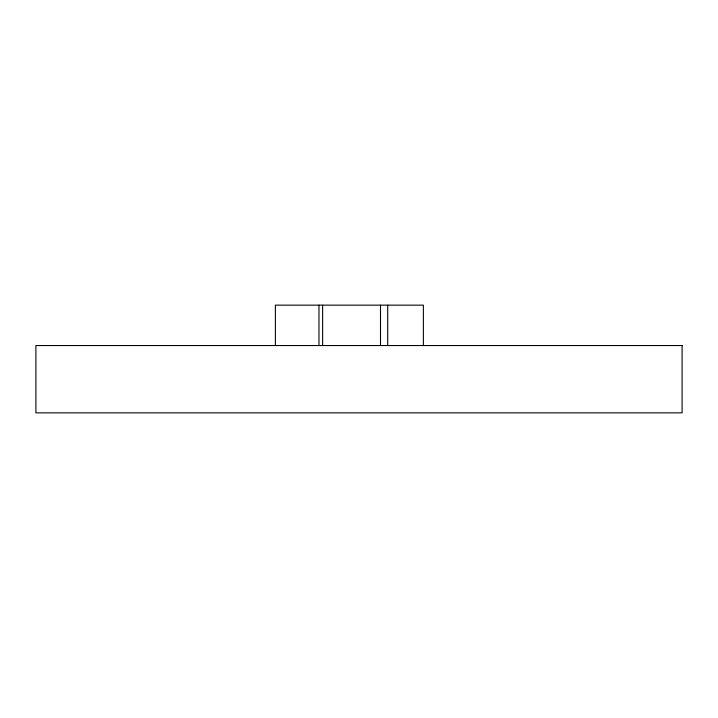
<?xml version="1.0" encoding="UTF-8"?>
<svg xmlns="http://www.w3.org/2000/svg" width="718" height="718" viewBox="0 0 718 718"><rect width="100%" height="100%" fill="white"/><g stroke="black" fill="none" stroke-linecap="round" stroke-linejoin="round"><path stroke-width="1.08" d="M423.369 345.537L423.369 305.15L275.38 305.15L275.38 345.537M387.702 305.15L387.702 345.537M380.504 305.15L380.504 345.537M322.624 305.15L322.624 345.537M318.971 305.15L318.971 345.537M682.1 345.537L35.9 345.537L35.9 412.85L682.1 412.85L682.1 345.537"/></g></svg>
